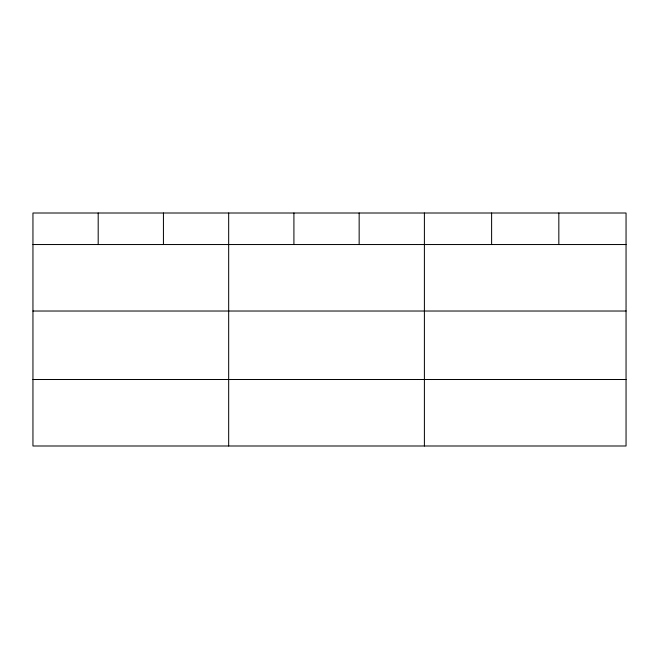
<?xml version="1.0" encoding="UTF-8"?>
<svg xmlns="http://www.w3.org/2000/svg" width="659" height="659" viewBox="0 0 659 659"><rect width="100%" height="100%" fill="white"/><g stroke="black" fill="none" stroke-linecap="round" stroke-linejoin="round"><path stroke-width="0.99" d="M626.05 311.023L626.05 213.005L32.95 213.005L32.95 445.995L626.05 445.995L626.05 311.023L32.95 311.023M32.95 244.538L626.05 244.538M32.95 379.51L626.05 379.51M558.832 213.005L558.832 244.538M491.614 213.005L491.614 244.538M424.396 213.005L424.396 445.995M359.155 213.005L359.155 244.538M293.914 213.005L293.914 244.538M228.673 213.005L228.673 445.995M163.432 213.005L163.432 244.538M98.191 213.005L98.191 244.538"/></g></svg>
